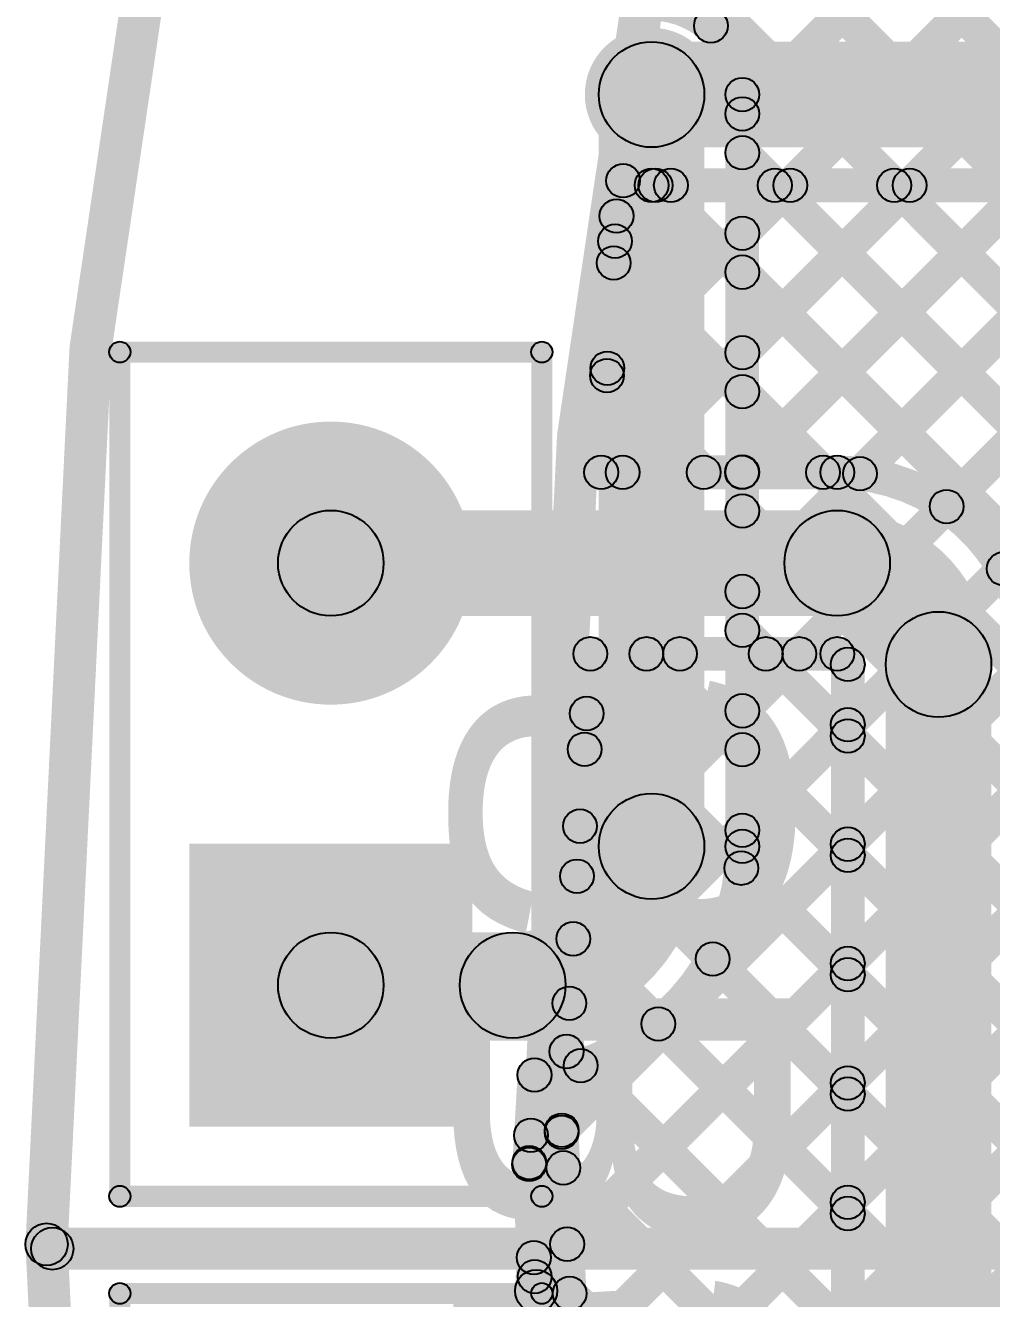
# Model space of a CAD drawing. Header units: millimetres. Extents: x -2.17 to 2.17, y -2.17 to 2.17.
# Drawn here: x -2.1704 to -1.9414, y -0.0118 to 0.2898 of the extents above; entities that cross this region are included whole.
import ezdxf

# ---------------------------------------------------------------- set-up
doc = ezdxf.new("R2010")
doc.units = ezdxf.units.MM
doc.header["$MEASUREMENT"] = 0
for name, color, linetype in [('BottomLayer', 5, 'Continuous'), ('BottomOverlay', 54, 'Continuous'), ('BottomSolder', 6, 'Continuous'), ('Mechanical1', 6, 'Continuous'), ('Mechanical2', 216, 'Continuous'), ('MultiLayer', 9, 'Continuous'), ('PadHoleLayer', 156, 'Continuous'), ('TopLayer', 1, 'Continuous'), ('TopSolder', 216, 'Continuous'), ('ViaHoleLayer', 16, 'Continuous')]:
    doc.layers.add(name, color=color, linetype=linetype)

# ---------------------------------------------------------------- blocks, each defined once
blk = doc.blocks.new('S______B__________________B_57')
at = {"layer": 'BottomLayer'}
blk.add_hatch(color=5, dxfattribs=at).paths.add_polyline_path([(-0.12953, 0.02953), (-0.07047, 0.02953), (-0.07047, -0.02953), (-0.12953, -0.02953)])
h = blk.add_hatch(color=5, dxfattribs=at)
edge = h.paths.add_edge_path()
edge.add_arc((0, 0), 0.02953, 0, 360)
at = {"layer": 'BottomOverlay'}
h = blk.add_hatch(color=54, dxfattribs=at)
edge = h.paths.add_edge_path()
edge.add_arc((-0.15, 0.05), 0.0025, 0, 360)
h = blk.add_hatch(color=54, dxfattribs=at)
edge = h.paths.add_edge_path()
edge.add_arc((-0.15, 0.05), 0.0025, 0, 360)
for points in [[(-0.15, 0.0475), (-0.15, 0.0525), (0.05, 0.0525), (0.05, 0.0475)], [(-0.1525, 0.05), (-0.1475, 0.05), (-0.1475, -0.05), (-0.1525, -0.05)], [(0.0475, 0.05), (0.0525, 0.05), (0.0525, -0.05), (0.0475, -0.05)], [(-0.15, -0.0525), (-0.15, -0.0475), (0.05, -0.0475), (0.05, -0.0525)]]:
    blk.add_hatch(color=54, dxfattribs=at).paths.add_polyline_path(points)
h = blk.add_hatch(color=54, dxfattribs=at)
edge = h.paths.add_edge_path()
edge.add_arc((0.05, 0.05), 0.0025, 0, 360)
h = blk.add_hatch(color=54, dxfattribs=at)
edge = h.paths.add_edge_path()
edge.add_arc((0.05, 0.05), 0.0025, 0, 360)
h = blk.add_hatch(color=54, dxfattribs=at)
edge = h.paths.add_edge_path()
edge.add_arc((-0.15, -0.05), 0.0025, 0, 360)
h = blk.add_hatch(color=54, dxfattribs=at)
edge = h.paths.add_edge_path()
edge.add_arc((-0.15, -0.05), 0.0025, 0, 360)
h = blk.add_hatch(color=54, dxfattribs=at)
edge = h.paths.add_edge_path()
edge.add_arc((0.05, -0.05), 0.0025, 0, 360)
h = blk.add_hatch(color=54, dxfattribs=at)
edge = h.paths.add_edge_path()
edge.add_arc((0.05, -0.05), 0.0025, 0, 360)
at = {"layer": 'BottomSolder'}
blk.add_hatch(color=6, dxfattribs=at).paths.add_polyline_path([(-0.13353, 0.03353), (-0.06647, 0.03353), (-0.06647, -0.03353), (-0.13353, -0.03353)])
h = blk.add_hatch(color=6, dxfattribs=at)
edge = h.paths.add_edge_path()
edge.add_arc((0, 0), 0.03353, 0, 360)
at = {"layer": 'MultiLayer'}
blk.add_hatch(color=9, dxfattribs=at).paths.add_polyline_path([(-0.12953, 0.02953), (-0.07047, 0.02953), (-0.07047, -0.02953), (-0.12953, -0.02953)])
h = blk.add_hatch(color=9, dxfattribs=at)
edge = h.paths.add_edge_path()
edge.add_arc((0, 0), 0.02953, 0, 360)
at = {"layer": 'PadHoleLayer'}
h = blk.add_hatch(color=156, dxfattribs=at)
edge = h.paths.add_edge_path()
edge.add_arc((-0.1, 0), 0.01772, 0, 360)
h = blk.add_hatch(color=156, dxfattribs=at)
edge = h.paths.add_edge_path()
edge.add_arc((0, 0), 0.01772, 0, 360)
at = {"layer": 'TopLayer'}
blk.add_hatch(color=1, dxfattribs=at).paths.add_polyline_path([(-0.12953, 0.02953), (-0.07047, 0.02953), (-0.07047, -0.02953), (-0.12953, -0.02953)])
h = blk.add_hatch(color=1, dxfattribs=at)
edge = h.paths.add_edge_path()
edge.add_arc((0, 0), 0.02953, 0, 360)
at = {"layer": 'TopSolder'}
blk.add_hatch(color=216, dxfattribs=at).paths.add_polyline_path([(-0.13353, 0.03353), (-0.06647, 0.03353), (-0.06647, -0.03353), (-0.13353, -0.03353)])
h = blk.add_hatch(color=216, dxfattribs=at)
edge = h.paths.add_edge_path()
edge.add_arc((0, 0), 0.03353, 0, 360)
at = {"layer": 'BottomOverlay'}
for centre in [(-0.15, 0.05), (-0.15, 0.05), (0.05, 0.05), (0.05, 0.05), (-0.15, -0.05), (-0.15, -0.05), (0.05, -0.05), (0.05, -0.05)]:
    blk.add_circle(centre, 0.0025, dxfattribs=at)
blk = doc.blocks.new('S______B__________________B_58')
at = {"layer": 'BottomLayer'}
blk.add_hatch(color=5, dxfattribs=at).paths.add_polyline_path([(-0.12953, 0.02953), (-0.07047, 0.02953), (-0.07047, -0.02953), (-0.12953, -0.02953)])
h = blk.add_hatch(color=5, dxfattribs=at)
edge = h.paths.add_edge_path()
edge.add_arc((0, 0), 0.02953, 0, 360)
at = {"layer": 'BottomOverlay'}
h = blk.add_hatch(color=54, dxfattribs=at)
edge = h.paths.add_edge_path()
edge.add_arc((-0.15, 0.05), 0.0025, 0, 360)
h = blk.add_hatch(color=54, dxfattribs=at)
edge = h.paths.add_edge_path()
edge.add_arc((-0.15, 0.05), 0.0025, 0, 360)
for points in [[(-0.15, 0.0475), (-0.15, 0.0525), (0.05, 0.0525), (0.05, 0.0475)], [(-0.1525, 0.05), (-0.1475, 0.05), (-0.1475, -0.05), (-0.1525, -0.05)], [(0.0475, 0.05), (0.0525, 0.05), (0.0525, -0.05), (0.0475, -0.05)], [(-0.15, -0.0525), (-0.15, -0.0475), (0.05, -0.0475), (0.05, -0.0525)]]:
    blk.add_hatch(color=54, dxfattribs=at).paths.add_polyline_path(points)
h = blk.add_hatch(color=54, dxfattribs=at)
edge = h.paths.add_edge_path()
edge.add_arc((0.05, 0.05), 0.0025, 0, 360)
h = blk.add_hatch(color=54, dxfattribs=at)
edge = h.paths.add_edge_path()
edge.add_arc((0.05, 0.05), 0.0025, 0, 360)
h = blk.add_hatch(color=54, dxfattribs=at)
edge = h.paths.add_edge_path()
edge.add_arc((-0.15, -0.05), 0.0025, 0, 360)
h = blk.add_hatch(color=54, dxfattribs=at)
edge = h.paths.add_edge_path()
edge.add_arc((-0.15, -0.05), 0.0025, 0, 360)
h = blk.add_hatch(color=54, dxfattribs=at)
edge = h.paths.add_edge_path()
edge.add_arc((0.05, -0.05), 0.0025, 0, 360)
h = blk.add_hatch(color=54, dxfattribs=at)
edge = h.paths.add_edge_path()
edge.add_arc((0.05, -0.05), 0.0025, 0, 360)
at = {"layer": 'BottomSolder'}
blk.add_hatch(color=6, dxfattribs=at).paths.add_polyline_path([(-0.13353, 0.03353), (-0.06647, 0.03353), (-0.06647, -0.03353), (-0.13353, -0.03353)])
h = blk.add_hatch(color=6, dxfattribs=at)
edge = h.paths.add_edge_path()
edge.add_arc((0, 0), 0.03353, 0, 360)
at = {"layer": 'MultiLayer'}
blk.add_hatch(color=9, dxfattribs=at).paths.add_polyline_path([(-0.12953, 0.02953), (-0.07047, 0.02953), (-0.07047, -0.02953), (-0.12953, -0.02953)])
h = blk.add_hatch(color=9, dxfattribs=at)
edge = h.paths.add_edge_path()
edge.add_arc((0, 0), 0.02953, 0, 360)
at = {"layer": 'PadHoleLayer'}
h = blk.add_hatch(color=156, dxfattribs=at)
edge = h.paths.add_edge_path()
edge.add_arc((-0.1, 0), 0.01772, 0, 360)
h = blk.add_hatch(color=156, dxfattribs=at)
edge = h.paths.add_edge_path()
edge.add_arc((0, 0), 0.01772, 0, 360)
at = {"layer": 'TopLayer'}
blk.add_hatch(color=1, dxfattribs=at).paths.add_polyline_path([(-0.12953, 0.02953), (-0.07047, 0.02953), (-0.07047, -0.02953), (-0.12953, -0.02953)])
h = blk.add_hatch(color=1, dxfattribs=at)
edge = h.paths.add_edge_path()
edge.add_arc((0, 0), 0.02953, 0, 360)
at = {"layer": 'TopSolder'}
blk.add_hatch(color=216, dxfattribs=at).paths.add_polyline_path([(-0.13353, 0.03353), (-0.06647, 0.03353), (-0.06647, -0.03353), (-0.13353, -0.03353)])
h = blk.add_hatch(color=216, dxfattribs=at)
edge = h.paths.add_edge_path()
edge.add_arc((0, 0), 0.03353, 0, 360)
at = {"layer": 'BottomOverlay'}
for centre in [(-0.15, 0.05), (-0.15, 0.05), (0.05, 0.05), (0.05, 0.05), (-0.15, -0.05), (-0.15, -0.05), (0.05, -0.05), (0.05, -0.05)]:
    blk.add_circle(centre, 0.0025, dxfattribs=at)

msp = doc.modelspace()

# ---------------------------------------------------------------- hatches: boundary and pattern name
at = {"layer": 'BottomLayer'}
h = msp.add_hatch(color=5, dxfattribs=at)
edge = h.paths.add_edge_path()
edge.add_arc((-2.022, 0.27339), 0.0125, 0, 360)
h = msp.add_hatch(color=5, dxfattribs=at)
edge = h.paths.add_edge_path()
edge.add_arc((-2.022, 0.27339), 0.01181, 0, 360)
for points in [[(-2.022, 0.26089), (-2.022, 0.28589), (-0.72739, 0.28589), (-0.72739, 0.26089)], [(-2.02964, 0.20573), (-2.03529, 0.21139), (-1.99197, 0.25472), (-1.98631, 0.24906)], [(-2.02637, 0.24388), (-2.03424, 0.24534), (-2.03268, 0.25371), (-2.02481, 0.25224)], [(-2.02784, 0.23582), (-2.03349, 0.24148), (-2.02025, 0.25472), (-2.01459, 0.24906)], [(-2.02602, 0.18106), (-2.03168, 0.18672), (-1.96368, 0.25472), (-1.95802, 0.24906)], [(-2.0239, 0.24906), (-2.01825, 0.25472), (-1.69986, -0.06367), (-1.70551, -0.06933)], [(-2.022, 0.24789), (-2.022, 0.25589), (-0.734, 0.25589), (-0.734, 0.24789)], [(-1.99774, 0.18106), (-2.0034, 0.18672), (-1.9354, 0.25472), (-1.92974, 0.24906)], [(-1.99562, 0.24906), (-1.98996, 0.25472), (-1.67157, -0.06367), (-1.67723, -0.06933)], [(-1.96978, 0.18074), (-1.97543, 0.1864), (-1.90711, 0.25472), (-1.90146, 0.24906)], [(-1.96733, 0.24906), (-1.96168, 0.25472), (-1.64329, -0.06367), (-1.64895, -0.06933)], [(-1.94927, 0.17297), (-1.95492, 0.17862), (-1.87883, 0.25472), (-1.87317, 0.24906)], [(-2.02995, 0.18365), (-2.03794, 0.18413), (-2.0343, 0.24485), (-2.02631, 0.24437)], [(-2.0338, 0.23067), (-2.02814, 0.23633), (-1.97853, 0.18672), (-1.98419, 0.18106)], [(-2.0354, 0.20399), (-2.02974, 0.20964), (-2.00682, 0.18672), (-2.01247, 0.18106)], [(-2.03394, 0.17989), (-2.03394, 0.18789), (-1.978, 0.18789), (-1.978, 0.17989)], [(-2.098, 0.14989), (-2.098, 0.17489), (-1.978, 0.17489), (-1.978, 0.14989)], [(-2.03652, 0.13689), (-2.03652, 0.14489), (-1.978, 0.14489), (-1.978, 0.13689)], [(-2.03684, 0.08539), (-2.0425, 0.09104), (-1.98983, 0.14372), (-1.98417, 0.13806)], [(-2.03504, 0.11547), (-2.0407, 0.12113), (-2.01811, 0.14372), (-2.01246, 0.13806)], [(-2.02604, 0.13806), (-2.02038, 0.14372), (-1.97267, 0.09601), (-1.97833, 0.09035)], [(-1.99776, 0.13806), (-1.9921, 0.14372), (-1.97267, 0.12429), (-1.97833, 0.11863)], [(-2.03931, 0.02732), (-2.0473, 0.0278), (-2.04051, 0.14113), (-2.03253, 0.14065)], [(-1.9715, -0.039), (-1.9795, -0.039), (-1.9795, 0.13839), (-1.9715, 0.13839)], [(-1.9415, -0.039), (-1.9665, -0.039), (-1.9665, 0.13839), (-1.9415, 0.13839)], [(-2.03865, 0.0553), (-2.0443, 0.06096), (-1.97833, 0.12693), (-1.97267, 0.12128)], [(-2.04019, 0.12393), (-2.03454, 0.12959), (-1.97267, 0.06772), (-1.97833, 0.06206)], [(-2.04179, 0.09724), (-2.03613, 0.1029), (-1.97267, 0.03944), (-1.97833, 0.03378)], [(-2.04045, 0.02522), (-2.04611, 0.03087), (-1.97833, 0.09865), (-1.97267, 0.09299)], [(-2.04339, 0.07056), (-2.03773, 0.07621), (-1.97267, 0.01115), (-1.97833, 0.0055)], [(-2.03916, -0.00178), (-2.04482, 0.00387), (-1.97833, 0.07037), (-1.97267, 0.06471)], [(-2.04499, 0.04387), (-2.03933, 0.04953), (-1.97267, -0.01713), (-1.97833, -0.02279)], [(-2.03782, -0.02873), (-2.04348, -0.02307), (-1.97833, 0.04208), (-1.97267, 0.03642)], [(-2.0473, 0.02736), (-2.03931, 0.02776), (-2.036, -0.03892), (-2.04399, -0.03932)], [(-2.04572, 0.01632), (-2.04006, 0.02197), (-1.97197, -0.04612), (-1.97762, -0.05178)], [(-2.02452, -0.04371), (-2.03018, -0.03805), (-1.97833, 0.0138), (-1.97267, 0.00814)], [(-2.04424, -0.01344), (-2.03858, -0.00779), (-1.93909, -0.10728), (-1.94475, -0.11294)]]:
    msp.add_hatch(color=5, dxfattribs=at).paths.add_polyline_path(points)
h = msp.add_hatch(color=5, dxfattribs=at)
edge = h.paths.add_edge_path()
edge.add_arc((-2.02874, 0.25297), 0.004, 0, 360)
h = msp.add_hatch(color=5, dxfattribs=at)
edge = h.paths.add_edge_path()
edge.add_arc((-2.02874, 0.25297), 0.004, 0, 360)
h = msp.add_hatch(color=5, dxfattribs=at)
edge = h.paths.add_edge_path()
edge.add_arc((-2.022, 0.25189), 0.004, 0, 360)
h = msp.add_hatch(color=5, dxfattribs=at)
edge = h.paths.add_edge_path()
edge.add_arc((-2.022, 0.25189), 0.004, 0, 360)
h = msp.add_hatch(color=5, dxfattribs=at)
edge = h.paths.add_edge_path()
edge.add_arc((-2.02107, 0.25189), 0.004, 0, 360)
h = msp.add_hatch(color=5, dxfattribs=at)
edge = h.paths.add_edge_path()
edge.add_arc((-2.01742, 0.25189), 0.004, 0, 360)
h = msp.add_hatch(color=5, dxfattribs=at)
edge = h.paths.add_edge_path()
edge.add_arc((-1.99279, 0.25189), 0.004, 0, 360)
h = msp.add_hatch(color=5, dxfattribs=at)
edge = h.paths.add_edge_path()
edge.add_arc((-1.98914, 0.25189), 0.004, 0, 360)
h = msp.add_hatch(color=5, dxfattribs=at)
edge = h.paths.add_edge_path()
edge.add_arc((-1.96451, 0.25189), 0.004, 0, 360)
h = msp.add_hatch(color=5, dxfattribs=at)
edge = h.paths.add_edge_path()
edge.add_arc((-1.96085, 0.25189), 0.004, 0, 360)
h = msp.add_hatch(color=5, dxfattribs=at)
edge = h.paths.add_edge_path()
edge.add_arc((-2.03031, 0.24461), 0.004, 0, 360)
h = msp.add_hatch(color=5, dxfattribs=at)
edge = h.paths.add_edge_path()
edge.add_arc((-2.03031, 0.24461), 0.004, 0, 360)
h = msp.add_hatch(color=5, dxfattribs=at)
edge = h.paths.add_edge_path()
edge.add_arc((-2.03066, 0.23865), 0.004, 0, 360)
h = msp.add_hatch(color=5, dxfattribs=at)
edge = h.paths.add_edge_path()
edge.add_arc((-2.03097, 0.2335), 0.004, 0, 360)
h = msp.add_hatch(color=5, dxfattribs=at)
edge = h.paths.add_edge_path()
edge.add_arc((-2.03247, 0.20856), 0.004, 0, 360)
h = msp.add_hatch(color=5, dxfattribs=at)
edge = h.paths.add_edge_path()
edge.add_arc((-2.03257, 0.20682), 0.004, 0, 360)
h = msp.add_hatch(color=5, dxfattribs=at)
edge = h.paths.add_edge_path()
edge.add_arc((-2.03394, 0.18389), 0.004, 0, 360)
h = msp.add_hatch(color=5, dxfattribs=at)
edge = h.paths.add_edge_path()
edge.add_arc((-2.03394, 0.18389), 0.004, 0, 360)
h = msp.add_hatch(color=5, dxfattribs=at)
edge = h.paths.add_edge_path()
edge.add_arc((-2.02885, 0.18389), 0.004, 0, 360)
h = msp.add_hatch(color=5, dxfattribs=at)
edge = h.paths.add_edge_path()
edge.add_arc((-2.00964, 0.18389), 0.004, 0, 360)
h = msp.add_hatch(color=5, dxfattribs=at)
edge = h.paths.add_edge_path()
edge.add_arc((-2.00057, 0.18389), 0.004, 0, 360)
h = msp.add_hatch(color=5, dxfattribs=at)
edge = h.paths.add_edge_path()
edge.add_arc((-1.98136, 0.18389), 0.004, 0, 360)
h = msp.add_hatch(color=5, dxfattribs=at)
edge = h.paths.add_edge_path()
edge.add_arc((-1.978, 0.18389), 0.004, 0, 360)
h = msp.add_hatch(color=5, dxfattribs=at)
edge = h.paths.add_edge_path()
edge.add_arc((-1.978, 0.18389), 0.004, 0, 360)
h = msp.add_hatch(color=5, dxfattribs=at)
edge = h.paths.add_edge_path()
edge.add_arc((-1.97261, 0.18357), 0.004, 0, 360)
h = msp.add_hatch(color=5, dxfattribs=at)
edge = h.paths.add_edge_path()
edge.add_arc((-1.95209, 0.17579), 0.004, 0, 360)
h = msp.add_hatch(color=5, dxfattribs=at)
edge = h.paths.add_edge_path()
edge.add_arc((-2.098, 0.16239), 0.0125, 0, 360)
h = msp.add_hatch(color=5, dxfattribs=at)
edge = h.paths.add_edge_path()
edge.add_arc((-1.978, 0.16239), 0.0125, 0, 360)
h = msp.add_hatch(color=5, dxfattribs=at)
edge = h.paths.add_edge_path()
edge.add_arc((-1.978, 0.16239), 0.0125, 0, 360)
h = msp.add_hatch(color=5, dxfattribs=at)
edge = h.paths.add_edge_path()
edge.add_arc((-1.93855, 0.16106), 0.004, 0, 360)
h = msp.add_hatch(color=5, dxfattribs=at)
edge = h.paths.add_edge_path()
edge.add_arc((-1.954, 0.13839), 0.0125, 0, 360)
h = msp.add_hatch(color=5, dxfattribs=at)
edge = h.paths.add_edge_path()
edge.add_arc((-1.954, 0.13839), 0.0125, 0, 360)
h = msp.add_hatch(color=5, dxfattribs=at)
edge = h.paths.add_edge_path()
edge.add_arc((-2.03652, 0.14089), 0.004, 0, 360)
h = msp.add_hatch(color=5, dxfattribs=at)
edge = h.paths.add_edge_path()
edge.add_arc((-2.03652, 0.14089), 0.004, 0, 360)
h = msp.add_hatch(color=5, dxfattribs=at)
edge = h.paths.add_edge_path()
edge.add_arc((-2.02321, 0.14089), 0.004, 0, 360)
h = msp.add_hatch(color=5, dxfattribs=at)
edge = h.paths.add_edge_path()
edge.add_arc((-2.01528, 0.14089), 0.004, 0, 360)
h = msp.add_hatch(color=5, dxfattribs=at)
edge = h.paths.add_edge_path()
edge.add_arc((-1.99493, 0.14089), 0.004, 0, 360)
h = msp.add_hatch(color=5, dxfattribs=at)
edge = h.paths.add_edge_path()
edge.add_arc((-1.987, 0.14089), 0.004, 0, 360)
h = msp.add_hatch(color=5, dxfattribs=at)
edge = h.paths.add_edge_path()
edge.add_arc((-1.978, 0.14089), 0.004, 0, 360)
h = msp.add_hatch(color=5, dxfattribs=at)
edge = h.paths.add_edge_path()
edge.add_arc((-1.978, 0.14089), 0.004, 0, 360)
h = msp.add_hatch(color=5, dxfattribs=at)
edge = h.paths.add_edge_path()
edge.add_arc((-1.9755, 0.13839), 0.004, 0, 360)
h = msp.add_hatch(color=5, dxfattribs=at)
edge = h.paths.add_edge_path()
edge.add_arc((-1.9755, 0.13839), 0.004, 0, 360)
h = msp.add_hatch(color=5, dxfattribs=at)
edge = h.paths.add_edge_path()
edge.add_arc((-2.03736, 0.12676), 0.004, 0, 360)
h = msp.add_hatch(color=5, dxfattribs=at)
edge = h.paths.add_edge_path()
edge.add_arc((-1.9755, 0.12411), 0.004, 0, 360)
h = msp.add_hatch(color=5, dxfattribs=at)
edge = h.paths.add_edge_path()
edge.add_arc((-1.9755, 0.12146), 0.004, 0, 360)
h = msp.add_hatch(color=5, dxfattribs=at)
edge = h.paths.add_edge_path()
edge.add_arc((-2.03787, 0.1183), 0.004, 0, 360)
h = msp.add_hatch(color=5, dxfattribs=at)
edge = h.paths.add_edge_path()
edge.add_arc((-2.03896, 0.10007), 0.004, 0, 360)
h = msp.add_hatch(color=5, dxfattribs=at)
edge = h.paths.add_edge_path()
edge.add_arc((-1.9755, 0.09582), 0.004, 0, 360)
h = msp.add_hatch(color=5, dxfattribs=at)
edge = h.paths.add_edge_path()
edge.add_arc((-1.9755, 0.09318), 0.004, 0, 360)
h = msp.add_hatch(color=5, dxfattribs=at)
edge = h.paths.add_edge_path()
edge.add_arc((-2.03967, 0.08822), 0.004, 0, 360)
h = msp.add_hatch(color=5, dxfattribs=at)
edge = h.paths.add_edge_path()
edge.add_arc((-2.04056, 0.07339), 0.004, 0, 360)
h = msp.add_hatch(color=5, dxfattribs=at)
edge = h.paths.add_edge_path()
edge.add_arc((-1.9755, 0.06754), 0.004, 0, 360)
h = msp.add_hatch(color=5, dxfattribs=at)
edge = h.paths.add_edge_path()
edge.add_arc((-1.9755, 0.06489), 0.004, 0, 360)
h = msp.add_hatch(color=5, dxfattribs=at)
edge = h.paths.add_edge_path()
edge.add_arc((-2.04148, 0.05813), 0.004, 0, 360)
h = msp.add_hatch(color=5, dxfattribs=at)
edge = h.paths.add_edge_path()
edge.add_arc((-2.04216, 0.0467), 0.004, 0, 360)
h = msp.add_hatch(color=5, dxfattribs=at)
edge = h.paths.add_edge_path()
edge.add_arc((-1.9755, 0.03925), 0.004, 0, 360)
h = msp.add_hatch(color=5, dxfattribs=at)
edge = h.paths.add_edge_path()
edge.add_arc((-1.9755, 0.03661), 0.004, 0, 360)
h = msp.add_hatch(color=5, dxfattribs=at)
edge = h.paths.add_edge_path()
edge.add_arc((-2.04331, 0.02756), 0.004, 0, 360)
h = msp.add_hatch(color=5, dxfattribs=at)
edge = h.paths.add_edge_path()
edge.add_arc((-2.04331, 0.02756), 0.004, 0, 360)
h = msp.add_hatch(color=5, dxfattribs=at)
edge = h.paths.add_edge_path()
edge.add_arc((-2.04328, 0.02804), 0.004, 0, 360)
h = msp.add_hatch(color=5, dxfattribs=at)
edge = h.paths.add_edge_path()
edge.add_arc((-2.04289, 0.01914), 0.004, 0, 360)
h = msp.add_hatch(color=5, dxfattribs=at)
edge = h.paths.add_edge_path()
edge.add_arc((-1.9755, 0.01097), 0.004, 0, 360)
h = msp.add_hatch(color=5, dxfattribs=at)
edge = h.paths.add_edge_path()
edge.add_arc((-1.9755, 0.00832), 0.004, 0, 360)
h = msp.add_hatch(color=5, dxfattribs=at)
edge = h.paths.add_edge_path()
edge.add_arc((-2.04199, 0.00105), 0.004, 0, 360)
h = msp.add_hatch(color=5, dxfattribs=at)
edge = h.paths.add_edge_path()
edge.add_arc((-2.04141, -0.01062), 0.004, 0, 360)
at = {"layer": 'BottomSolder'}
h = msp.add_hatch(color=6, dxfattribs=at)
edge = h.paths.add_edge_path()
edge.add_arc((-2.022, 0.27339), 0.01581, 0, 360)
at = {"layer": 'Mechanical1'}
h = msp.add_hatch(color=6, dxfattribs=at)
edge = h.paths.add_edge_path()
edge.add_arc((-2.164, 0), 0.005, 0, 360)
msp.add_hatch(color=6, dxfattribs=at).paths.add_polyline_path([(-2.164, -0.005), (-2.164, 0.005), (0, 0.005), (0, -0.005)])
at = {"layer": 'Mechanical2'}
h = msp.add_hatch(color=216, dxfattribs=at)
edge = h.paths.add_edge_path()
edge.add_arc((-2.16535, 0.001), 0.005, 0, 360)
h = msp.add_hatch(color=216, dxfattribs=at)
edge = h.paths.add_edge_path()
edge.add_arc((-2.04935, -0.01), 0.005, 0, 360)
at = {"layer": 'TopLayer'}
for points in [[(-2.00511, 0.28683), (-2.01077, 0.29248), (-1.81407, 0.48918), (-1.80841, 0.48353)], [(-1.99767, 0.26598), (-2.00333, 0.27164), (-1.81407, 0.4609), (-1.80841, 0.45524)], [(-1.99767, 0.2377), (-2.00333, 0.24336), (-1.81369, 0.433), (-1.80803, 0.42734)], [(-1.99767, 0.20941), (-2.00333, 0.21507), (-1.80713, 0.41127), (-1.80147, 0.40561)], [(-2.01802, 0.35632), (-2.01236, 0.36197), (-1.83902, 0.18863), (-1.84468, 0.18298)], [(-1.99767, 0.18113), (-2.00333, 0.18679), (-1.84646, 0.34366), (-1.8408, 0.338)], [(-2.02247, 0.33248), (-2.01681, 0.33814), (-1.85034, 0.17166), (-1.85599, 0.166)], [(-2.02692, 0.30865), (-2.02127, 0.31431), (-1.86111, 0.15415), (-1.86676, 0.14849)], [(-1.99767, 0.15285), (-2.00333, 0.1585), (-1.84733, 0.3145), (-1.84167, 0.30885)], [(-1.99767, 0.12456), (-2.00333, 0.13022), (-1.84733, 0.28622), (-1.84167, 0.28056)], [(-2.0095, 0.0953), (-2.0345, 0.0953), (-2.0345, 0.27339), (-2.0095, 0.27339)], [(-1.9965, 0.0953), (-2.0045, 0.0953), (-2.0045, 0.27339), (-1.9965, 0.27339)], [(-2.00333, 0.25677), (-1.99767, 0.26243), (-1.86804, 0.1328), (-1.8737, 0.12714)], [(-1.99767, 0.09628), (-2.00333, 0.10193), (-1.84733, 0.25793), (-1.84167, 0.25228)], [(-2.00333, 0.22849), (-1.99767, 0.23414), (-1.86967, 0.10614), (-1.87533, 0.10049)], [(-2.04815, 0.01752), (-2.0538, 0.02317), (-1.84733, 0.22965), (-1.84167, 0.22399)], [(-2.00333, 0.2002), (-1.99767, 0.20586), (-1.86967, 0.07786), (-1.87533, 0.0722)], [(-2.04685, -0.00947), (-2.05251, -0.00382), (-1.84729, 0.2014), (-1.84163, 0.19575)], [(-2.00333, 0.17192), (-1.99767, 0.17757), (-1.86967, 0.04957), (-1.87533, 0.04392)], [(-2.04551, -0.03642), (-2.05117, -0.03076), (-1.8672, 0.15321), (-1.86154, 0.14756)], [(-2.00333, 0.14363), (-1.99767, 0.14929), (-1.86967, 0.02129), (-1.87533, 0.01563)], [(-2.00333, 0.11535), (-1.99767, 0.12101), (-1.86249, -0.01417), (-1.86815, -0.01983)], [(-2.04418, -0.06337), (-2.04983, -0.05771), (-1.87532, 0.1168), (-1.86966, 0.11115)], [(-2.00357, 0.08731), (-1.99792, 0.09297), (-1.85807, -0.04688), (-1.86373, -0.05253)], [(-2.04284, -0.09031), (-2.0485, -0.08466), (-1.87533, 0.08851), (-1.86967, 0.08286)], [(-2.098, 0.04989), (-2.098, 0.07489), (-2.05491, 0.07489), (-2.05491, 0.04989)], [(-2.01033, 0.06578), (-2.00467, 0.07143), (-1.85867, -0.07456), (-1.86433, -0.08022)], [(-2.0415, -0.11726), (-2.04716, -0.1116), (-1.87533, 0.06023), (-1.86967, 0.05457)], [(-2.02323, 0.0504), (-2.01758, 0.05606), (-1.85867, -0.10285), (-1.86433, -0.1085)], [(-2.04162, 0.0405), (-2.03596, 0.04616), (-1.85867, -0.13113), (-1.86433, -0.13679)], [(-2.04701, 0.01971), (-2.05499, 0.02019), (-2.05372, 0.04138), (-2.04574, 0.0409)], [(-2.05342, 0.02401), (-2.04776, 0.02967), (-1.85867, -0.15942), (-1.86433, -0.16507)], [(-2.055, 0.01975), (-2.047, 0.02015), (-2.034, -0.2418), (-2.042, -0.2422)], [(-2.05273, -0.00495), (-2.04708, 0.0007), (-1.85867, -0.1877), (-1.86433, -0.19336)]]:
    msp.add_hatch(color=1, dxfattribs=at).paths.add_polyline_path(points)
h = msp.add_hatch(color=1, dxfattribs=at)
edge = h.paths.add_edge_path()
edge.add_arc((-2.00794, 0.28966), 0.004, 0, 360)
h = msp.add_hatch(color=1, dxfattribs=at)
edge = h.paths.add_edge_path()
edge.add_arc((-2.022, 0.27339), 0.0125, 0, 360)
h = msp.add_hatch(color=1, dxfattribs=at)
edge = h.paths.add_edge_path()
edge.add_arc((-2.022, 0.27339), 0.01181, 0, 360)
h = msp.add_hatch(color=1, dxfattribs=at)
edge = h.paths.add_edge_path()
edge.add_arc((-2.0005, 0.27339), 0.004, 0, 360)
h = msp.add_hatch(color=1, dxfattribs=at)
edge = h.paths.add_edge_path()
edge.add_arc((-2.0005, 0.27339), 0.004, 0, 360)
h = msp.add_hatch(color=1, dxfattribs=at)
edge = h.paths.add_edge_path()
edge.add_arc((-2.0005, 0.26881), 0.004, 0, 360)
h = msp.add_hatch(color=1, dxfattribs=at)
edge = h.paths.add_edge_path()
edge.add_arc((-2.0005, 0.2596), 0.004, 0, 360)
h = msp.add_hatch(color=1, dxfattribs=at)
edge = h.paths.add_edge_path()
edge.add_arc((-2.0005, 0.24053), 0.004, 0, 360)
h = msp.add_hatch(color=1, dxfattribs=at)
edge = h.paths.add_edge_path()
edge.add_arc((-2.0005, 0.23131), 0.004, 0, 360)
h = msp.add_hatch(color=1, dxfattribs=at)
edge = h.paths.add_edge_path()
edge.add_arc((-2.0005, 0.21224), 0.004, 0, 360)
h = msp.add_hatch(color=1, dxfattribs=at)
edge = h.paths.add_edge_path()
edge.add_arc((-2.0005, 0.20303), 0.004, 0, 360)
h = msp.add_hatch(color=1, dxfattribs=at)
edge = h.paths.add_edge_path()
edge.add_arc((-2.0005, 0.18396), 0.004, 0, 360)
h = msp.add_hatch(color=1, dxfattribs=at)
edge = h.paths.add_edge_path()
edge.add_arc((-2.0005, 0.17475), 0.004, 0, 360)
h = msp.add_hatch(color=1, dxfattribs=at)
edge = h.paths.add_edge_path()
edge.add_arc((-2.0005, 0.15567), 0.004, 0, 360)
h = msp.add_hatch(color=1, dxfattribs=at)
edge = h.paths.add_edge_path()
edge.add_arc((-2.0005, 0.14646), 0.004, 0, 360)
h = msp.add_hatch(color=1, dxfattribs=at)
edge = h.paths.add_edge_path()
edge.add_arc((-2.0005, 0.12739), 0.004, 0, 360)
h = msp.add_hatch(color=1, dxfattribs=at)
edge = h.paths.add_edge_path()
edge.add_arc((-2.0005, 0.11818), 0.004, 0, 360)
h = msp.add_hatch(color=1, dxfattribs=at)
edge = h.paths.add_edge_path()
edge.add_arc((-2.022, 0.0953), 0.0125, 0, 360)
h = msp.add_hatch(color=1, dxfattribs=at)
edge = h.paths.add_edge_path()
edge.add_arc((-2.022, 0.0953), 0.0125, 0, 360)
h = msp.add_hatch(color=1, dxfattribs=at)
edge = h.paths.add_edge_path()
edge.add_arc((-2.0005, 0.09911), 0.004, 0, 360)
h = msp.add_hatch(color=1, dxfattribs=at)
edge = h.paths.add_edge_path()
edge.add_arc((-2.0005, 0.0953), 0.004, 0, 360)
h = msp.add_hatch(color=1, dxfattribs=at)
edge = h.paths.add_edge_path()
edge.add_arc((-2.0005, 0.0953), 0.004, 0, 360)
h = msp.add_hatch(color=1, dxfattribs=at)
edge = h.paths.add_edge_path()
edge.add_arc((-2.00075, 0.09014), 0.004, 0, 360)
h = msp.add_hatch(color=1, dxfattribs=at)
edge = h.paths.add_edge_path()
edge.add_arc((-2.098, 0.06239), 0.0125, 0, 360)
h = msp.add_hatch(color=1, dxfattribs=at)
edge = h.paths.add_edge_path()
edge.add_arc((-2.05491, 0.06239), 0.0125, 0, 360)
h = msp.add_hatch(color=1, dxfattribs=at)
edge = h.paths.add_edge_path()
edge.add_arc((-2.05491, 0.06239), 0.0125, 0, 360)
h = msp.add_hatch(color=1, dxfattribs=at)
edge = h.paths.add_edge_path()
edge.add_arc((-2.0075, 0.06861), 0.004, 0, 360)
h = msp.add_hatch(color=1, dxfattribs=at)
edge = h.paths.add_edge_path()
edge.add_arc((-2.0204, 0.05323), 0.004, 0, 360)
h = msp.add_hatch(color=1, dxfattribs=at)
edge = h.paths.add_edge_path()
edge.add_arc((-2.03879, 0.04333), 0.004, 0, 360)
h = msp.add_hatch(color=1, dxfattribs=at)
edge = h.paths.add_edge_path()
edge.add_arc((-2.04973, 0.04114), 0.004, 0, 360)
h = msp.add_hatch(color=1, dxfattribs=at)
edge = h.paths.add_edge_path()
edge.add_arc((-2.04973, 0.04114), 0.004, 0, 360)
h = msp.add_hatch(color=1, dxfattribs=at)
edge = h.paths.add_edge_path()
edge.add_arc((-2.05059, 0.02684), 0.004, 0, 360)
h = msp.add_hatch(color=1, dxfattribs=at)
edge = h.paths.add_edge_path()
edge.add_arc((-2.05098, 0.02034), 0.004, 0, 360)
h = msp.add_hatch(color=1, dxfattribs=at)
edge = h.paths.add_edge_path()
edge.add_arc((-2.051, 0.01995), 0.004, 0, 360)
h = msp.add_hatch(color=1, dxfattribs=at)
edge = h.paths.add_edge_path()
edge.add_arc((-2.051, 0.01995), 0.004, 0, 360)
h = msp.add_hatch(color=1, dxfattribs=at)
edge = h.paths.add_edge_path()
edge.add_arc((-2.0499, -0.00212), 0.004, 0, 360)
h = msp.add_hatch(color=1, dxfattribs=at)
edge = h.paths.add_edge_path()
edge.add_arc((-2.04968, -0.00664), 0.004, 0, 360)
at = {"layer": 'ViaHoleLayer'}
h = msp.add_hatch(color=16, dxfattribs=at)
edge = h.paths.add_edge_path()
edge.add_arc((-2.022, 0.27339), 0.00591, 0, 360)

# ---------------------------------------------------------------- linework, layer by layer
at = {"layer": 'BottomLayer'}
for points, const_width in [([(-2.022, 0.25189, -0.079942), (-2.02874, 0.25297)], 0.008), ([(-1.978, 0.18389, -0.414214), (-1.9325, 0.13839)], 0.008), ([(-1.978, 0.16239, -0.414214), (-1.954, 0.13839)], 0.025), ([(-1.978, 0.14089, -0.414214), (-1.9755, 0.13839)], 0.008)]:
    msp.add_lwpolyline(points, format="xyb", dxfattribs=dict(at, const_width=const_width))
for centre, radius in [((-2.022, 0.27339), 0.0125), ((-2.02874, 0.25297), 0.004), ((-2.02874, 0.25297), 0.004), ((-2.022, 0.25189), 0.004), ((-2.022, 0.25189), 0.004), ((-2.02107, 0.25189), 0.004), ((-2.01742, 0.25189), 0.004), ((-1.99279, 0.25189), 0.004), ((-1.98914, 0.25189), 0.004), ((-1.96451, 0.25189), 0.004), ((-1.96085, 0.25189), 0.004), ((-2.03031, 0.24461), 0.004), ((-2.03031, 0.24461), 0.004), ((-2.03066, 0.23865), 0.004), ((-2.03097, 0.2335), 0.004), ((-2.03247, 0.20856), 0.004), ((-2.03257, 0.20682), 0.004), ((-2.03394, 0.18389), 0.004), ((-2.03394, 0.18389), 0.004), ((-2.02885, 0.18389), 0.004), ((-2.00964, 0.18389), 0.004), ((-2.00057, 0.18389), 0.004), ((-1.98136, 0.18389), 0.004), ((-1.978, 0.18389), 0.004), ((-1.978, 0.18389), 0.004), ((-1.97261, 0.18357), 0.004), ((-1.95209, 0.17579), 0.004), ((-2.098, 0.16239), 0.0125), ((-1.978, 0.16239), 0.0125), ((-1.978, 0.16239), 0.0125), ((-1.93855, 0.16106), 0.004), ((-1.954, 0.13839), 0.0125), ((-1.954, 0.13839), 0.0125), ((-2.03652, 0.14089), 0.004), ((-2.03652, 0.14089), 0.004), ((-2.02321, 0.14089), 0.004), ((-2.01528, 0.14089), 0.004), ((-1.99493, 0.14089), 0.004), ((-1.987, 0.14089), 0.004), ((-1.978, 0.14089), 0.004), ((-1.978, 0.14089), 0.004), ((-1.9755, 0.13839), 0.004), ((-1.9755, 0.13839), 0.004), ((-2.03736, 0.12676), 0.004), ((-1.9755, 0.12411), 0.004), ((-1.9755, 0.12146), 0.004), ((-2.03787, 0.1183), 0.004), ((-2.03896, 0.10007), 0.004), ((-1.9755, 0.09582), 0.004), ((-1.9755, 0.09318), 0.004), ((-2.03967, 0.08822), 0.004), ((-2.04056, 0.07339), 0.004), ((-1.9755, 0.06754), 0.004), ((-1.9755, 0.06489), 0.004), ((-2.04148, 0.05813), 0.004), ((-2.04216, 0.0467), 0.004), ((-1.9755, 0.03925), 0.004), ((-1.9755, 0.03661), 0.004), ((-2.04331, 0.02756), 0.004), ((-2.04331, 0.02756), 0.004), ((-2.04328, 0.02804), 0.004), ((-2.04289, 0.01914), 0.004), ((-1.9755, 0.01097), 0.004), ((-1.9755, 0.00832), 0.004), ((-2.04199, 0.00105), 0.004), ((-2.04141, -0.01062), 0.004)]:
    msp.add_circle(centre, radius, dxfattribs=at)
at = {"layer": 'Mechanical1'}
msp.add_circle((-2.164, 0), 0.005, dxfattribs=at)
at = {"layer": 'Mechanical2', "const_width": 0.01}
for points in [[(2.16535, 0.001, 1), (-2.16535, 0.001, 1)], [(2.08135, -0.01, 1), (-2.04935, -0.01, 1)]]:
    msp.add_lwpolyline(points, format="xyb", close=True, dxfattribs=at)
at = {"layer": 'Mechanical2'}
for centre in [(-2.16535, 0.001), (-2.04935, -0.01)]:
    msp.add_circle(centre, 0.005, dxfattribs=at)
at = {"layer": 'TopLayer'}
for points, const_width in [([(-2.02732, 0.29422, -0.489427), (-2.0005, 0.27339)], 0.008), ([(-2.022, 0.0953, -0.414214), (-2.05491, 0.06239)], 0.025), ([(-2.0005, 0.0953, -0.38657), (-2.04973, 0.04114)], 0.008)]:
    msp.add_lwpolyline(points, format="xyb", dxfattribs=dict(at, const_width=const_width))
for centre, radius in [((-2.00794, 0.28966), 0.004), ((-2.022, 0.27339), 0.0125), ((-2.0005, 0.27339), 0.004), ((-2.0005, 0.27339), 0.004), ((-2.0005, 0.26881), 0.004), ((-2.0005, 0.2596), 0.004), ((-2.0005, 0.24053), 0.004), ((-2.0005, 0.23131), 0.004), ((-2.0005, 0.21224), 0.004), ((-2.0005, 0.20303), 0.004), ((-2.0005, 0.18396), 0.004), ((-2.0005, 0.17475), 0.004), ((-2.0005, 0.15567), 0.004), ((-2.0005, 0.14646), 0.004), ((-2.0005, 0.12739), 0.004), ((-2.0005, 0.11818), 0.004), ((-2.022, 0.0953), 0.0125), ((-2.022, 0.0953), 0.0125), ((-2.0005, 0.09911), 0.004), ((-2.0005, 0.0953), 0.004), ((-2.0005, 0.0953), 0.004), ((-2.00075, 0.09014), 0.004), ((-2.098, 0.06239), 0.0125), ((-2.05491, 0.06239), 0.0125), ((-2.05491, 0.06239), 0.0125), ((-2.0075, 0.06861), 0.004), ((-2.0204, 0.05323), 0.004), ((-2.03879, 0.04333), 0.004), ((-2.04973, 0.04114), 0.004), ((-2.04973, 0.04114), 0.004), ((-2.05059, 0.02684), 0.004), ((-2.05098, 0.02034), 0.004), ((-2.051, 0.01995), 0.004), ((-2.051, 0.01995), 0.004), ((-2.0499, -0.00212), 0.004), ((-2.04968, -0.00664), 0.004)]:
    msp.add_circle(centre, radius, dxfattribs=at)

# ---------------------------------------------------------------- block references
at = {"rotation": 90}
for name, p in [('S______B__________________B_58', (-2.098, 0.16239)), ('S______B__________________B_57', (-2.098, -0.06061))]:
    msp.add_blockref(name, p, dxfattribs=at)

# ---------------------------------------------------------------- texts
at = {"layer": 'BottomOverlay', "text_generation_flag": 2}
msp.add_text('SB5', height=0.08, rotation=90, dxfattribs=at).set_placement((-1.989, 0.13939))

doc.saveas('drawing.dxf')
